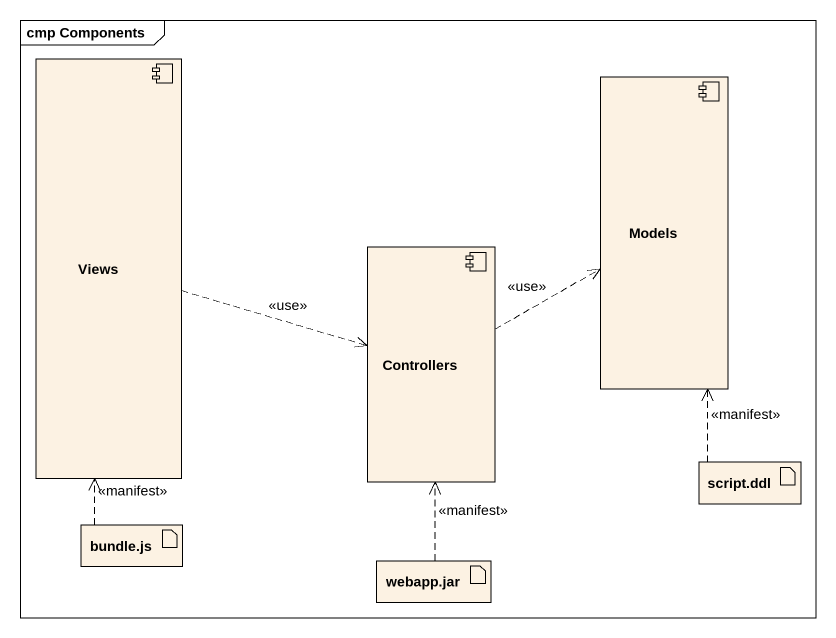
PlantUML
@startuml
mainframe cmp Components
component Views
component Models
component Controllers
artifact "script.ddl" as script_ddl
artifact "bundle.js" as bundle_js
artifact "webapp.jar" as webapp_jar
Views .right.> Controllers : <<use>>
Controllers .right.> Models : <<use>>
script_ddl .up.> Models : <<manifest>>
bundle_js .up.> Views : <<manifest>>
webapp_jar .up.> Controllers : <<manifest>>
@enduml
